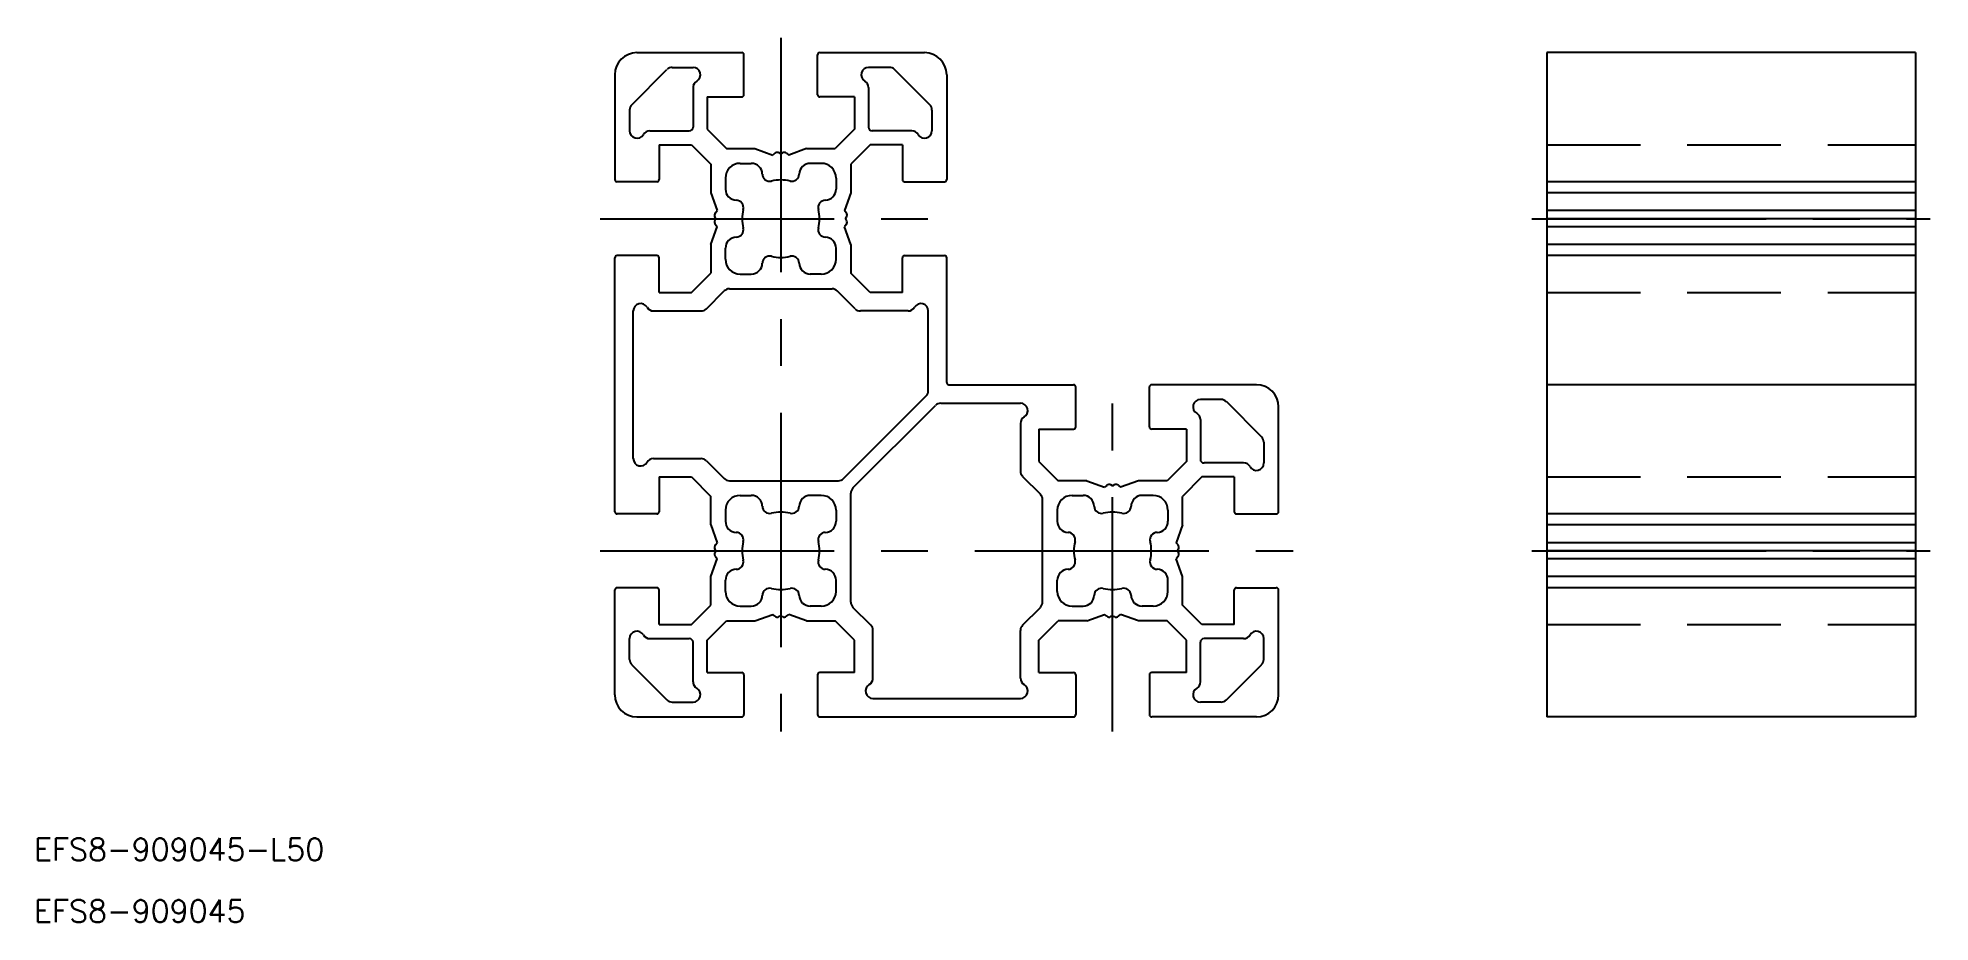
# Model space of a CAD drawing. Extents: x -101 to 156, y -50 to 70.
import ezdxf

# ---------------------------------------------------------------- set-up
doc = ezdxf.new("R2010")
doc.units = 0
doc.linetypes.add('CENTER', pattern=[50.8, 31.75, -6.35, 6.35, -6.35])
doc.linetypes.add('DASHED', pattern=[19.05, 12.7, -6.35])
doc.layers.get('0').update_dxf_attribs({"linetype": 'CONTINUOUS'})
doc.layers.add('CENTER', color=1, linetype='CONTINUOUS')
doc.styles.get("Standard").update_dxf_attribs({"font": 'txt.shx', "height": 3, "bigfont": 'bigfont.shx'})

msp = doc.modelspace()

# ---------------------------------------------------------------- linework, layer by layer
at = {"color": 7, "linetype": 'CONTINUOUS'}
for p, q in [((-19.5, 67.5), (-5.3, 67.5)), ((-5, 61.8), (-5, 67.2)), ((5, 61.8), (5, 67.2)), ((5.3, 67.5), (19.5, 67.5)), ((153.87, 67.5), (103.87, 67.5)), ((103.87, 67.5), (103.87, -22.5)), ((153.87, 67.5), (153.87, -22.5)), ((-22.5, 64.5), (-22.5, 50.3)), ((-20.21, 60.43), (-15.43, 65.21)), ((-14.72, 65.5), (-11.9, 65.5)), ((14.72, 65.5), (11.9, 65.5)), ((20.21, 60.43), (15.43, 65.21)), ((22.5, 64.5), (22.5, 50.3)), ((-11.9, 62.77), (-11.9, 57.4)), ((11.9, 62.77), (11.9, 57.4)), ((-20.5, 59.72), (-20.5, 56.9)), ((-10, 61.5), (-5.3, 61.5)), ((-10, 61.5), (-10, 57.12)), ((10, 61.5), (5.3, 61.5)), ((10, 61.5), (10, 57.12)), ((20.5, 59.72), (20.5, 56.9)), ((-17.77, 56.9), (-12.4, 56.9)), ((-10, 57.12), (-7.38, 54.5)), ((10, 57.12), (7.38, 54.5)), ((17.77, 56.9), (12.4, 56.9)), ((-16.5, 55), (-16.5, 50.3)), ((-16.5, 55), (-12.12, 55)), ((-12.12, 55), (-9.5, 52.38)), ((-7.38, 54.5), (-3.5, 54.5)), ((-3.5, 54.5), (-1.09, 53.62)), ((0, 53.8), (-0.22, 53.92)), ((0, 53.8), (0.22, 53.92)), ((3.5, 54.5), (1.09, 53.62)), ((3.5, 54.5), (7.38, 54.5)), ((12.12, 55), (9.5, 52.38)), ((16.5, 55), (12.12, 55)), ((16.5, 55), (16.5, 50.3)), ((-9.5, 52.38), (-9.5, 48.5)), ((-5.5, 52.5), (-4, 52.5)), ((-0.79, 53.87), (-1.09, 53.62)), ((0.79, 53.87), (1.09, 53.62)), ((5.5, 52.5), (4, 52.5)), ((9.5, 52.38), (9.5, 48.5)), ((-16.8, 50), (-22.2, 50)), ((-7.5, 50.5), (-7.5, 49)), ((7.5, 50.5), (7.5, 49)), ((16.8, 50), (22.2, 50)), ((153.87, 50), (103.87, 50)), ((-9.5, 48.5), (-8.62, 46.09)), ((9.5, 48.5), (8.62, 46.09)), ((153.87, 48.5), (103.87, 48.5)), ((-9.5, 41.5), (-8.62, 43.91)), ((-8.8, 45), (-8.92, 45.22)), ((-8.8, 45), (-8.92, 44.78)), ((-8.87, 45.79), (-8.62, 46.09)), ((-8.87, 44.21), (-8.62, 43.91)), ((8.87, 45.79), (8.62, 46.09)), ((8.87, 44.21), (8.62, 43.91)), ((9.5, 41.5), (8.62, 43.91)), ((8.8, 45), (8.92, 45.22)), ((8.8, 45), (8.92, 44.78)), ((153.87, 46.09), (103.87, 46.09)), ((153.87, 45), (103.87, 45)), ((153.87, 43.91), (103.87, 43.91)), ((-9.5, 41.5), (-9.5, 37.62)), ((9.5, 41.5), (9.5, 37.62)), ((153.87, 41.5), (103.87, 41.5)), ((-22.5, 5.3), (-22.5, 39.7)), ((-16.8, 40), (-22.2, 40)), ((-16.5, 35), (-16.5, 39.7)), ((-7.5, 39.5), (-7.5, 41)), ((7.5, 39.5), (7.5, 41)), ((16.5, 35), (16.5, 39.7)), ((16.8, 40), (22.2, 40)), ((22.5, 22.8), (22.5, 39.7)), ((153.87, 40), (103.87, 40)), ((-12.12, 35), (-9.5, 37.62)), ((-5.5, 37.5), (-4, 37.5)), ((5.5, 37.5), (4, 37.5)), ((12.12, 35), (9.5, 37.62)), ((-16.5, 35), (-12.12, 35)), ((-10.09, 32.79), (-7.67, 35.21)), ((-6.96, 35.5), (6.96, 35.5)), ((10.09, 32.79), (7.67, 35.21)), ((16.5, 35), (12.12, 35)), ((-20, 12.5), (-20, 32.5)), ((-17.27, 32.5), (-10.79, 32.5)), ((17.27, 32.5), (10.79, 32.5)), ((20, 21.69), (20, 32.5)), ((8.52, 9.79), (19.71, 20.98)), ((22.8, 22.5), (39.7, 22.5)), ((40, 16.8), (40, 22.2)), ((50, 16.8), (50, 22.2)), ((64.5, 22.5), (50.3, 22.5)), ((153.87, 22.5), (103.87, 22.5)), ((9.79, 8.52), (20.98, 19.71)), ((21.69, 20), (32.5, 20)), ((59.72, 20.5), (56.9, 20.5)), ((60.43, 20.21), (65.21, 15.43)), ((67.5, 5.3), (67.5, 19.5)), ((32.5, 17.27), (32.5, 10.79)), ((35, 16.5), (39.7, 16.5)), ((35, 16.5), (35, 12.12)), ((55, 16.5), (50.3, 16.5)), ((55, 16.5), (55, 12.12)), ((56.9, 17.77), (56.9, 12.4)), ((65.5, 14.72), (65.5, 11.9)), ((-17.27, 12.5), (-10.79, 12.5)), ((-10.09, 12.21), (-7.67, 9.79)), ((35, 12.12), (37.62, 9.5)), ((55, 12.12), (52.38, 9.5)), ((62.77, 11.9), (57.4, 11.9)), ((-16.5, 10), (-16.5, 5.3)), ((-16.5, 10), (-12.12, 10)), ((-12.12, 10), (-9.5, 7.38)), ((-6.96, 9.5), (7.81, 9.5)), ((9.5, -6.96), (9.5, 7.81)), ((32.79, 10.09), (35.21, 7.67)), ((41.5, 9.5), (37.62, 9.5)), ((41.5, 9.5), (43.91, 8.62)), ((44.21, 8.87), (43.91, 8.62)), ((45, 8.8), (44.78, 8.92)), ((45, 8.8), (45.22, 8.92)), ((45.79, 8.87), (46.09, 8.62)), ((48.5, 9.5), (46.09, 8.62)), ((52.38, 9.5), (48.5, 9.5)), ((57.12, 10), (54.5, 7.38)), ((61.5, 10), (57.12, 10)), ((61.5, 10), (61.5, 5.3)), ((-9.5, 3.5), (-9.5, 7.38)), ((-7.5, 5.5), (-7.5, 4)), ((-5.5, 7.5), (-4, 7.5)), ((5.5, 7.5), (4, 7.5)), ((7.5, 5.5), (7.5, 4)), ((35.5, -6.96), (35.5, 6.96)), ((37.5, 5.5), (37.5, 4)), ((39.5, 7.5), (41, 7.5)), ((50.5, 7.5), (49, 7.5)), ((52.5, 5.5), (52.5, 4)), ((54.5, 3.5), (54.5, 7.38)), ((-16.8, 5), (-22.2, 5)), ((-9.5, 3.5), (-8.62, 1.09)), ((54.5, 3.5), (53.62, 1.09)), ((61.8, 5), (67.2, 5)), ((153.87, 5), (103.87, 5)), ((153.87, 3.5), (103.87, 3.5)), ((-8.8, 0), (-8.92, 0.22)), ((-8.8, 0), (-8.92, -0.22)), ((-8.87, 0.79), (-8.62, 1.09)), ((53.87, 0.79), (53.62, 1.09)), ((53.8, 0), (53.92, 0.22)), ((53.8, 0), (53.92, -0.22)), ((153.87, 1.09), (103.87, 1.09)), ((-9.5, -3.5), (-8.62, -1.09)), ((-8.87, -0.79), (-8.62, -1.09)), ((53.87, -0.79), (53.62, -1.09)), ((54.5, -3.5), (53.62, -1.09)), ((153.87, 0), (103.87, 0)), ((153.87, -1.09), (103.87, -1.09)), ((-16.8, -5), (-22.2, -5)), ((-9.5, -7.38), (-9.5, -3.5)), ((-7.5, -5.5), (-7.5, -4)), ((7.5, -5.5), (7.5, -4)), ((37.5, -5.5), (37.5, -4)), ((52.5, -5.5), (52.5, -4)), ((54.5, -7.38), (54.5, -3.5)), ((61.8, -5), (67.2, -5)), ((153.87, -3.5), (103.87, -3.5)), ((153.87, -5), (103.87, -5)), ((-22.5, -19.5), (-22.5, -5.3)), ((-16.5, -10), (-16.5, -5.3)), ((-12.12, -10), (-9.5, -7.38)), ((-5.5, -7.5), (-4, -7.5)), ((5.5, -7.5), (4, -7.5)), ((12.21, -10.09), (9.79, -7.67)), ((32.79, -10.09), (35.21, -7.67)), ((39.5, -7.5), (41, -7.5)), ((50.5, -7.5), (49, -7.5)), ((57.12, -10), (54.5, -7.38)), ((61.5, -10), (61.5, -5.3)), ((67.5, -19.5), (67.5, -5.3)), ((-16.5, -10), (-12.12, -10)), ((-10, -12.12), (-7.38, -9.5)), ((-7.38, -9.5), (-3.5, -9.5)), ((-3.5, -9.5), (-1.09, -8.62)), ((-0.79, -8.87), (-1.09, -8.62)), ((0, -8.8), (-0.22, -8.92)), ((0, -8.8), (0.22, -8.92)), ((0.79, -8.87), (1.09, -8.62)), ((3.5, -9.5), (1.09, -8.62)), ((3.5, -9.5), (7.38, -9.5)), ((10, -12.12), (7.38, -9.5)), ((35, -12.12), (37.62, -9.5)), ((41.5, -9.5), (37.62, -9.5)), ((41.5, -9.5), (43.91, -8.62)), ((44.21, -8.87), (43.91, -8.62)), ((45, -8.8), (44.78, -8.92)), ((45, -8.8), (45.22, -8.92)), ((45.79, -8.87), (46.09, -8.62)), ((48.5, -9.5), (46.09, -8.62)), ((52.38, -9.5), (48.5, -9.5)), ((55, -12.12), (52.38, -9.5)), ((61.5, -10), (57.12, -10)), ((-20.5, -14.72), (-20.5, -11.9)), ((-17.77, -11.9), (-12.4, -11.9)), ((-11.9, -17.77), (-11.9, -12.4)), ((-10, -16.5), (-10, -12.12)), ((10, -16.5), (10, -12.12)), ((12.5, -17.27), (12.5, -10.79)), ((32.5, -17.27), (32.5, -10.79)), ((35, -16.5), (35, -12.12)), ((55, -16.5), (55, -12.12)), ((56.9, -17.77), (56.9, -12.4)), ((62.77, -11.9), (57.4, -11.9)), ((65.5, -14.72), (65.5, -11.9)), ((-20.21, -15.43), (-15.43, -20.21)), ((-10, -16.5), (-5.3, -16.5)), ((-5, -16.8), (-5, -22.2)), ((5, -16.8), (5, -22.2)), ((10, -16.5), (5.3, -16.5)), ((35, -16.5), (39.7, -16.5)), ((40, -16.8), (40, -22.2)), ((50, -16.8), (50, -22.2)), ((55, -16.5), (50.3, -16.5)), ((60.43, -20.21), (65.21, -15.43)), ((-14.72, -20.5), (-11.9, -20.5)), ((12.5, -20), (32.5, -20)), ((59.72, -20.5), (56.9, -20.5)), ((-19.5, -22.5), (-5.3, -22.5)), ((5.3, -22.5), (39.7, -22.5)), ((64.5, -22.5), (50.3, -22.5)), ((153.87, -22.5), (103.87, -22.5))]:
    msp.add_line(p, q, dxfattribs=at)
at = {"color": 3, "linetype": 'DASHED'}
for p, q in [((103.87, 55), (153.87, 55)), ((103.87, 35), (153.87, 35)), ((103.87, 10), (153.87, 10)), ((103.87, -10), (153.87, -10))]:
    msp.add_line(p, q, dxfattribs=at)
at = {"color": 7, "linetype": 'CONTINUOUS'}
for centre, radius, start, end in [((-19.5, 64.5), 3, 90, 180), ((-5.3, 67.2), 0.3, 360, 90), ((5.3, 67.2), 0.3, 90, 180), ((19.5, 64.5), 3, 0, 90), ((-14.72, 64.5), 1, 90, 135), ((-11.9, 64.5), 1, 300, 90), ((11.9, 64.5), 1, 90, 240), ((14.72, 64.5), 1, 45, 90), ((-10.9, 62.77), 1, 120, 180), ((-5.3, 61.8), 0.3, 270, 360), ((5.3, 61.8), 0.3, 180, 270), ((10.9, 62.77), 1, 0, 60), ((-19.5, 59.72), 1, 135, 180), ((19.5, 59.72), 1, 0, 45), ((-19.5, 56.9), 1, 180, 330), ((-17.77, 55.9), 1, 90, 150), ((-12.4, 57.4), 0.5, 270, 0), ((12.4, 57.4), 0.5, 180, 270), ((17.77, 55.9), 1, 30, 90), ((19.5, 56.9), 1, 210, 0), ((-0.47, 53.49), 0.5, 60, 130), ((0.47, 53.49), 0.5, 50, 120), ((-5.5, 50.5), 2, 90, 180), ((-4, 51), 1.5, 1.5433, 90), ((4, 51), 1.5, 90, 178.4567), ((5.5, 50.5), 2, 0, 90), ((-22.2, 50.3), 0.3, 180, 270), ((-16.8, 50.3), 0.3, 270, 0), ((-6, 49), 1.5, 180, 268.4567), ((-1.5, 51.07), 1, 181.5433, 283.8865), ((0, 45), 5.25, 76.1135, 103.8865), ((1.5, 51.07), 1, 256.1135, 358.4567), ((6, 49), 1.5, 271.5433, 0), ((16.8, 50.3), 0.3, 180, 270), ((22.2, 50.3), 0.3, 270, 0), ((-6.07, 46.5), 1, 346.1135, 88.4567), ((0, 45), 5.25, 166.1135, 193.8865), ((6.07, 46.5), 1, 91.5433, 193.8865), ((0, 45), 5.25, 346.1135, 13.8865), ((-8.49, 45.47), 0.5, 140, 210), ((-8.49, 44.53), 0.5, 150, 220), ((-6.07, 43.5), 1, 271.5433, 13.8865), ((6.07, 43.5), 1, 166.1135, 268.4567), ((8.49, 45.47), 0.5, 330, 40), ((8.49, 44.53), 0.5, 320, 30), ((-6, 41), 1.5, 91.5433, 180), ((6, 41), 1.5, 0, 88.4567), ((-22.2, 39.7), 0.3, 90, 180), ((-16.8, 39.7), 0.3, 0, 90), ((-5.5, 39.5), 2, 180, 270), ((-4, 39), 1.5, 270, 358.4567), ((-1.5, 38.93), 1, 76.1135, 178.4567), ((0, 45), 5.25, 256.1135, 283.8865), ((1.5, 38.93), 1, 1.5433, 103.8865), ((4, 39), 1.5, 181.5433, 270), ((5.5, 39.5), 2, 270, 0), ((16.8, 39.7), 0.3, 90, 180), ((22.2, 39.7), 0.3, 0, 90), ((-19, 32.5), 1, 30, 180), ((-6.96, 34.5), 1, 90, 135), ((6.96, 34.5), 1, 45, 90), ((19, 32.5), 1, 0, 150), ((-17.27, 33.5), 1, 210, 270), ((-10.79, 33.5), 1, 270, 315), ((10.79, 33.5), 1, 225, 270), ((17.27, 33.5), 1, 270, 330), ((19, 21.69), 1, 315, 0), ((22.8, 22.8), 0.3, 180, 270), ((39.7, 22.2), 0.3, 360, 90), ((50.3, 22.2), 0.3, 90, 180), ((64.5, 19.5), 3, 0, 90), ((21.69, 19), 1, 90, 135), ((32.5, 19), 1, 300, 90), ((33.5, 17.27), 1, 120, 180), ((56.9, 19.5), 1, 90, 240), ((55.9, 17.77), 1, 0, 60), ((59.72, 19.5), 1, 45, 90), ((39.7, 16.8), 0.3, 270, 360), ((50.3, 16.8), 0.3, 180, 270), ((64.5, 14.72), 1, 0, 45), ((-19, 12.5), 1, 180, 330), ((-17.27, 11.5), 1, 90, 150), ((-10.79, 11.5), 1, 45, 90), ((33.5, 10.79), 1, 180, 225), ((57.4, 12.4), 0.5, 180, 270), ((62.77, 10.9), 1, 30, 90), ((64.5, 11.9), 1, 210, 0), ((-6.96, 10.5), 1, 225, 270), ((7.81, 10.5), 1, 270, 315), ((10.5, 7.81), 1, 135, 180), ((44.53, 8.49), 0.5, 60, 130), ((45.47, 8.49), 0.5, 50, 120), ((-22.2, 5.3), 0.3, 180, 270), ((-16.8, 5.3), 0.3, 270, 360), ((-5.5, 5.5), 2, 90, 180), ((-4, 6), 1.5, 1.5433, 90), ((-1.5, 6.07), 1, 181.5433, 283.8865), ((0, 0), 5.25, 76.1135, 103.8865), ((1.5, 6.07), 1, 256.1135, 358.4567), ((4, 6), 1.5, 90, 178.4567), ((5.5, 5.5), 2, 360, 90), ((34.5, 6.96), 1, 0, 45), ((39.5, 5.5), 2, 90, 180), ((41, 6), 1.5, 1.5433, 90), ((43.5, 6.07), 1, 181.5433, 283.8865), ((45, 0), 5.25, 76.1135, 103.8865), ((46.5, 6.07), 1, 256.1135, 358.4567), ((49, 6), 1.5, 90, 178.4567), ((50.5, 5.5), 2, 360, 90), ((61.8, 5.3), 0.3, 180, 270), ((67.2, 5.3), 0.3, 270, 0), ((-6, 4), 1.5, 180, 268.4567), ((6, 4), 1.5, 271.5433, 360), ((39, 4), 1.5, 180, 268.4567), ((51, 4), 1.5, 271.5433, 360), ((-8.49, 0.47), 0.5, 140, 210), ((-6.07, 1.5), 1, 346.1135, 88.4567), ((0, 0), 5.25, 166.1135, 193.8865), ((6.07, 1.5), 1, 91.5433, 193.8865), ((0, 0), 5.25, 346.1135, 13.8865), ((38.93, 1.5), 1, 346.1135, 88.4567), ((45, 0), 5.25, 166.1135, 193.8865), ((51.07, 1.5), 1, 91.5433, 193.8865), ((45, 0), 5.25, 346.1135, 13.8865), ((53.49, 0.47), 0.5, 330, 40), ((-8.49, -0.47), 0.5, 150, 220), ((-6, -4), 1.5, 91.5433, 180), ((-6.07, -1.5), 1, 271.5433, 13.8865), ((6.07, -1.5), 1, 166.1135, 268.4567), ((6, -4), 1.5, 0, 88.4567), ((39, -4), 1.5, 91.5433, 180), ((38.93, -1.5), 1, 271.5433, 13.8865), ((51.07, -1.5), 1, 166.1135, 268.4567), ((51, -4), 1.5, 0, 88.4567), ((53.49, -0.47), 0.5, 320, 30), ((-22.2, -5.3), 0.3, 90, 180), ((-16.8, -5.3), 0.3, 360, 90), ((-1.5, -6.07), 1, 76.1135, 178.4567), ((0, 0), 5.25, 256.1135, 283.8865), ((1.5, -6.07), 1, 1.5433, 103.8865), ((43.5, -6.07), 1, 76.1135, 178.4567), ((45, 0), 5.25, 256.1135, 283.8865), ((46.5, -6.07), 1, 1.5433, 103.8865), ((61.8, -5.3), 0.3, 90, 180), ((67.2, -5.3), 0.3, 0, 90), ((-5.5, -5.5), 2, 180, 270), ((-4, -6), 1.5, 270, 358.4567), ((4, -6), 1.5, 181.5433, 270), ((5.5, -5.5), 2, 270, 0), ((10.5, -6.96), 1, 180, 225), ((34.5, -6.96), 1, 315, 0), ((39.5, -5.5), 2, 180, 270), ((41, -6), 1.5, 270, 358.4567), ((49, -6), 1.5, 181.5433, 270), ((50.5, -5.5), 2, 270, 0), ((-0.47, -8.49), 0.5, 230, 300), ((0.47, -8.49), 0.5, 240, 310), ((11.5, -10.79), 1, 0, 45), ((33.5, -10.79), 1, 135, 180), ((44.53, -8.49), 0.5, 230, 300), ((45.47, -8.49), 0.5, 240, 310), ((-19.5, -11.9), 1, 30, 180), ((-17.77, -10.9), 1, 210, 270), ((-12.4, -12.4), 0.5, 360, 90), ((57.4, -12.4), 0.5, 90, 180), ((62.77, -10.9), 1, 270, 330), ((64.5, -11.9), 1, 0, 150), ((-19.5, -14.72), 1, 180, 225), ((64.5, -14.72), 1, 315, 0), ((-10.9, -17.77), 1, 180, 240), ((-5.3, -16.8), 0.3, 0, 90), ((5.3, -16.8), 0.3, 90, 180), ((11.5, -17.27), 1, 300, 0), ((33.5, -17.27), 1, 180, 240), ((39.7, -16.8), 0.3, 0, 90), ((50.3, -16.8), 0.3, 90, 180), ((55.9, -17.77), 1, 300, 0), ((-19.5, -19.5), 3, 180, 270), ((-14.72, -19.5), 1, 225, 270), ((-11.9, -19.5), 1, 270, 60), ((12.5, -19), 1, 120, 270), ((32.5, -19), 1, 270, 60), ((56.9, -19.5), 1, 120, 270), ((59.72, -19.5), 1, 270, 315), ((64.5, -19.5), 3, 270, 0), ((-5.3, -22.2), 0.3, 270, 0), ((5.3, -22.2), 0.3, 180, 270), ((39.7, -22.2), 0.3, 270, 0), ((50.3, -22.2), 0.3, 180, 270)]:
    msp.add_arc(centre, radius, start, end, dxfattribs=at)
at = {"layer": 'CENTER', "color": 1, "linetype": 'CENTER'}
for p, q in [((0, 69.5), (0, -24.5)), ((-24.5, 45), (24.5, 45)), ((101.87, 45), (155.87, 45)), ((45, -24.5), (45, 24.5)), ((-24.5, 0), (69.5, 0)), ((101.87, 0), (155.87, 0))]:
    msp.add_line(p, q, dxfattribs=at)

# ---------------------------------------------------------------- texts
at = {"color": 7, "linetype": 'CONTINUOUS'}
for s, p in [('EFS8-909045-L50', (-101.26, -41.96)), ('EFS8-909045', (-101.26, -50.31))]:
    msp.add_text(s, height=3, dxfattribs=at).set_placement(p)

doc.saveas('drawing.dxf')
